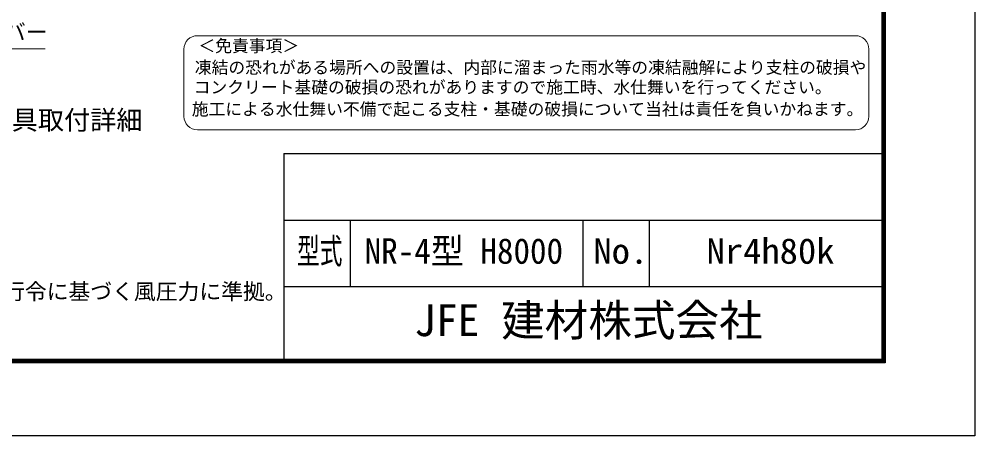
# Model space of a CAD drawing. Units: millimetres, scale not verified. Extents: x -10500 to 10500, y -7425 to 7425.
# Drawn here: x 3309 to 10500, y -7425 to -4288 of the extents above; entities that cross this region are included whole.
import ezdxf
from ezdxf.enums import TextEntityAlignment as Align

# ---------------------------------------------------------------- set-up
doc = ezdxf.new("R2010")
doc.units = ezdxf.units.MM
doc.header["$LTSCALE"] = 30
for name, color, linetype, lineweight in [('0-A_D-TTL-TXT', 7, 'Continuous', 13), ('0-B_D-STR-TXT', 7, 'Continuous', 13), ('0-C_D-TTL', 7, 'Continuous', 25)]:
    doc.layers.add(name, color=color, linetype=linetype, lineweight=lineweight)
doc.styles.add('ＭＳ ゴシック', font='')
doc.styles.get('ＭＳ ゴシック').set_extended_font_data('MS Gothic')

msp = doc.modelspace()

# ---------------------------------------------------------------- linework, layer by layer
at = {"layer": '0-A_D-TTL-TXT', "color": 2}
for p, q in [((9601.6, -4412.42), (4650.88, -4412.42)), ((4549.66, -4513.64), (4549.66, -5019.73)), ((9702.81, -5019.73), (9702.81, -4513.64)), ((4650.88, -5120.95), (9601.6, -5120.95))]:
    msp.add_line(p, q, dxfattribs=at)
for centre, start, end in [((4650.88, -4513.64), 90, 180), ((9601.6, -4513.64), 0, 90), ((4650.88, -5019.73), 180, 270), ((9601.6, -5019.73), 270, 0)]:
    msp.add_arc(centre, 101.22, start, end, dxfattribs=at)
at = {"layer": '0-B_D-STR-TXT'}
msp.add_line((3504.12, -4511.73), (2449.32, -4511.73), dxfattribs=at)
at = {"layer": '0-C_D-TTL'}
for p, q in [((5300, -5300), (5300, -6850)), ((5300, -5300), (9800, -5300)), ((5300, -5800), (9800, -5800)), ((5800, -5800), (5800, -6300)), ((7550, -5800), (7550, -6300)), ((8050, -5800), (8050, -6300)), ((5300, -6300), (9800, -6300))]:
    msp.add_line(p, q, dxfattribs=at)
at = {"layer": '0-C_D-TTL', "color": 2}
msp.add_lwpolyline([(-10500, 7425), (10500, 7425), (10500, -7425), (-10500, -7425)], close=True, dxfattribs=at)
at = {"layer": '0-C_D-TTL'}
for points in [[(-9825, 6875), (9825, 6875), (9825, -6875), (-9825, -6875)], [(-9818.75, 6868.75), (9818.75, 6868.75), (9818.75, -6868.75), (-9818.75, -6868.75)], [(-9812.5, 6862.5), (9812.5, 6862.5), (9812.5, -6862.5), (-9812.5, -6862.5)], [(-9806.25, 6856.25), (9806.25, 6856.25), (9806.25, -6856.25), (-9806.25, -6856.25)], [(-9800, 6850), (9800, 6850), (9800, -6850), (-9800, -6850)]]:
    msp.add_lwpolyline(points, close=True, dxfattribs=at)

# ---------------------------------------------------------------- texts
at = {"layer": '0-A_D-TTL-TXT', "style": 'ＭＳ ゴシック'}
for s, height, p in [('＜免責事項＞ \u3000\u3000', 92.6, (4658.38, -4562.59)), ('凍結の恐れがある場所への設置は、内部に溜まった雨水等の凍結融解により支柱の破損や', 92.6, (4631, -4725.54)), ('コンクリート基礎の破損の恐れがありますので施工時、水仕舞いを行ってください。', 92.6, (4622.68, -4874.18)), ('胴縁固定金具取付詳細', 144.3, (2269.49, -5162.83)), ('施工による水仕舞い不備で起こる支柱・基礎の破損について当社は責任を負いかねます。 ', 92.6, (4608.52, -5039.15)), ('（設計条件）風荷重：昭和57年改正 建築基準法・同施行令に基づく風圧力に準拠。', 120.3, (-831.12, -6434.01)), ('JFE 建材株式会社', 240.5, (6280.95, -6746.26))]:
    msp.add_text(s, height=height, dxfattribs=at).set_placement(p, align=Align.BOTTOM_LEFT)
for s, width, p in [('型式', 0.65, (5400.67, -6187.01)), ('NR-4型 H8000', 0.95, (5909, -6187.01)), ('No.', 1.05, (7630, -6187.01)), ('Nr4h80k', 1.05, (8481.67, -6187.01))]:
    msp.add_text(s, height=192.4, dxfattribs=dict(at, width=width)).set_placement(p, align=Align.BOTTOM_LEFT)
at = {"layer": '0-B_D-STR-TXT', "style": 'ＭＳ ゴシック'}
msp.add_text('ネットバー', height=120.3, dxfattribs=at).set_placement((2702.73, -4481.85), align=Align.BOTTOM_LEFT)

doc.saveas('drawing.dxf')
